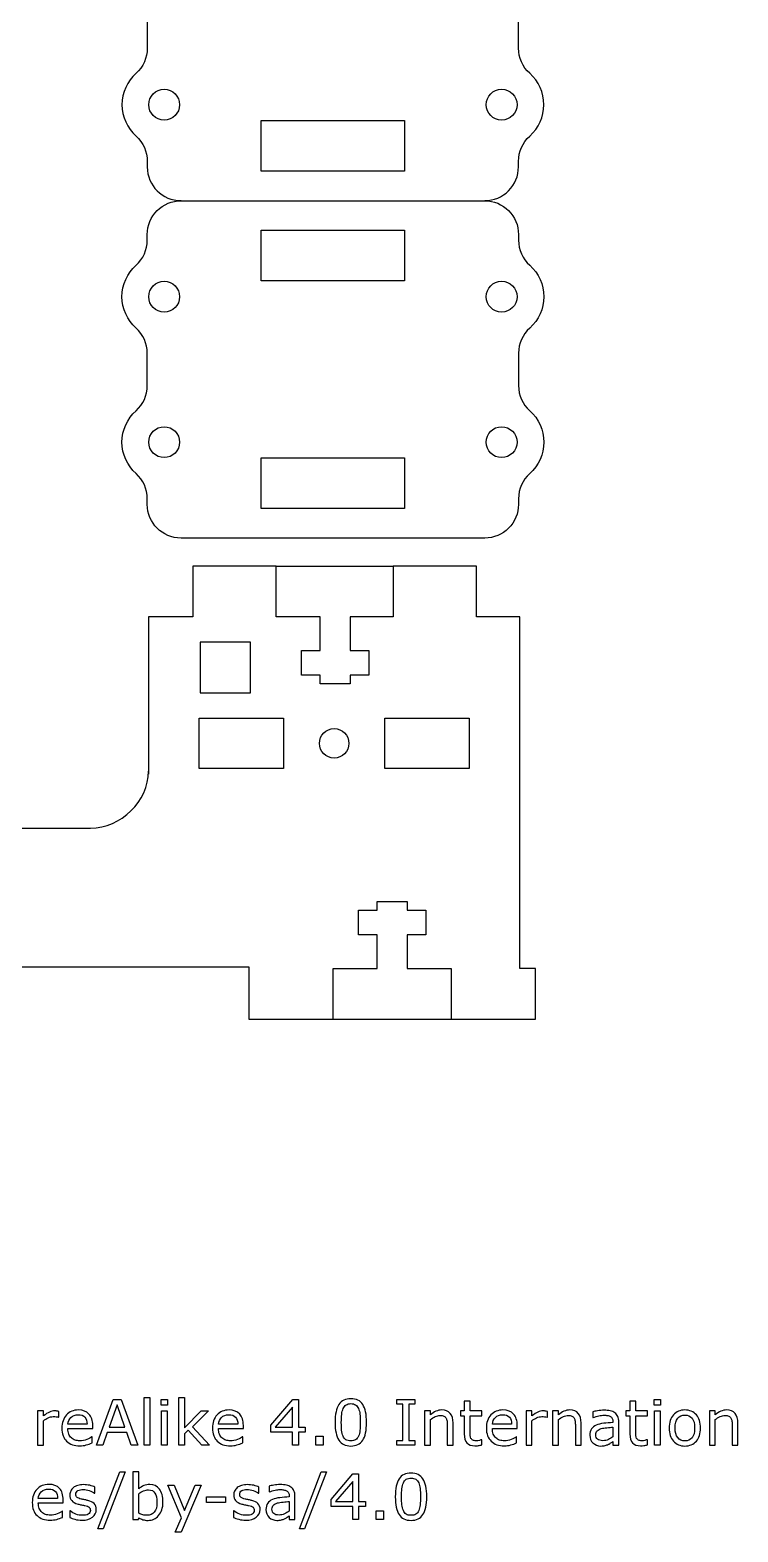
# Model space of a CAD drawing. Extents: x -208 to 424, y -67 to 313.
# Drawn here: x -74.5 to 9.4, y -66.9 to 111.2 of the extents above; entities that cross this region are included whole.
import ezdxf

# ---------------------------------------------------------------- set-up
doc = ezdxf.new("R2010")
doc.units = 0
doc.header["$MEASUREMENT"] = 0

# ---------------------------------------------------------------- blocks, each defined once
blk = doc.blocks.new('AI9-BLK1')
at = {"color": 7}
for points in [[(4.05, -10.87), (3.37, -10.87), (3.37, -5.24), (4.05, -5.24), (4.05, -10.87)], [(11.11, -10.87), (10.21, -10.87), (8.58, -9.1), (8.14, -9.52), (8.14, -10.87), (7.46, -10.87), (7.46, -5.24), (8.14, -5.24), (8.14, -8.83), (10.1, -6.82), (10.97, -6.82), (9.09, -8.69), (11.11, -10.87)], [(2.59, -10.87), (1.83, -10.87), (1.31, -9.37), (-1.02, -9.37), (-1.54, -10.87), (-2.27, -10.87), (-0.31, -5.48), (0.64, -5.48), (2.59, -10.87)], [(1.08, -8.75), (0.15, -6.11), (-0.8, -8.75), (1.08, -8.75)], [(6.13, -6.15), (5.36, -6.15), (5.36, -5.45), (6.13, -5.45), (6.13, -6.15)], [(6.09, -10.87), (5.4, -10.87), (5.4, -6.82), (6.09, -6.82), (6.09, -10.87)], [(22.45, -9.35), (21.64, -9.35), (21.64, -10.87), (20.95, -10.87), (20.95, -9.35), (18.37, -9.35), (18.37, -8.52), (20.98, -5.48), (21.64, -5.48), (21.64, -8.76), (22.45, -8.76), (22.45, -9.35)], [(20.95, -8.76), (20.95, -6.36), (18.88, -8.76), (20.95, -8.76)], [(35.44, -10.87), (33.31, -10.87), (33.31, -10.32), (34.01, -10.32), (34.01, -6.03), (33.31, -6.03), (33.31, -5.48), (35.44, -5.48), (35.44, -6.03), (34.73, -6.03), (34.73, -10.32), (35.44, -10.32), (35.44, -10.87)], [(64.57, -6.15), (63.8, -6.15), (63.8, -5.45), (64.57, -5.45), (64.57, -6.15)], [(64.53, -10.87), (63.84, -10.87), (63.84, -6.82), (64.53, -6.82), (64.53, -10.87)], [(24.58, -10.87), (23.72, -10.87), (23.72, -9.83), (24.58, -9.83), (24.58, -10.87)], [(1.1, -14.06), (-1.49, -20.79), (-2.12, -20.79), (0.46, -14.06), (1.1, -14.06)], [(24.97, -14.06), (22.38, -20.79), (21.76, -20.79), (24.34, -14.06), (24.97, -14.06)], [(10.12, -15.64), (7.76, -21.18), (7.04, -21.18), (7.79, -19.49), (6.17, -15.64), (6.92, -15.64), (8.15, -18.64), (9.41, -15.64), (10.12, -15.64)], [(29.59, -18.17), (28.78, -18.17), (28.78, -19.69), (28.09, -19.69), (28.09, -18.17), (25.51, -18.17), (25.51, -17.34), (28.11, -14.3), (28.78, -14.3), (28.78, -17.58), (29.59, -17.58), (29.59, -18.17)], [(28.09, -17.58), (28.09, -15.18), (26.02, -17.58), (28.09, -17.58)], [(13, -17.66), (10.74, -17.66), (10.74, -17.01), (13, -17.01), (13, -17.66)], [(31.71, -19.69), (30.86, -19.69), (30.86, -18.65), (31.71, -18.65), (31.71, -19.69)]]:
    blk.add_lwpolyline(points, dxfattribs=at)
for points, knots in [([(-6.74, -7.56), (-6.74, -7.56), (-6.78, -7.56), (-6.78, -7.56), (-6.88, -7.54), (-6.98, -7.52), (-7.08, -7.51), (-7.17, -7.5), (-7.28, -7.5), (-7.41, -7.5), (-7.62, -7.5), (-7.83, -7.54), (-8.02, -7.64), (-8.22, -7.73), (-8.4, -7.85), (-8.59, -8), (-8.59, -8), (-8.59, -10.87), (-8.59, -10.87), (-8.59, -10.87), (-9.27, -10.87), (-9.27, -10.87), (-9.27, -10.87), (-9.27, -6.82), (-9.27, -6.82), (-9.27, -6.82), (-8.59, -6.82), (-8.59, -6.82), (-8.59, -6.82), (-8.59, -7.42), (-8.59, -7.42), (-8.31, -7.2), (-8.08, -7.05), (-7.87, -6.96), (-7.66, -6.87), (-7.45, -6.82), (-7.24, -6.82), (-7.12, -6.82), (-7.04, -6.83), (-6.98, -6.83), (-6.93, -6.84), (-6.85, -6.85), (-6.74, -6.87), (-6.74, -6.87), (-6.74, -7.56), (-6.74, -7.56)], [0, 0, 0, 0, 1, 1, 1, 2, 2, 2, 3, 3, 3, 4, 4, 4, 5, 5, 5, 6, 6, 6, 7, 7, 7, 8, 8, 8, 9, 9, 9, 10, 10, 10, 11, 11, 11, 12, 12, 12, 13, 13, 13, 14, 14, 14, 15, 15, 15, 15]), ([(-2.73, -8.91), (-2.73, -8.91), (-5.69, -8.91), (-5.69, -8.91), (-5.69, -9.16), (-5.65, -9.37), (-5.58, -9.56), (-5.5, -9.74), (-5.4, -9.9), (-5.27, -10.01), (-5.15, -10.13), (-5, -10.22), (-4.83, -10.28), (-4.66, -10.33), (-4.47, -10.36), (-4.26, -10.36), (-3.99, -10.36), (-3.71, -10.31), (-3.44, -10.2), (-3.16, -10.09), (-2.96, -9.98), (-2.85, -9.88), (-2.85, -9.88), (-2.81, -9.88), (-2.81, -9.88), (-2.81, -9.88), (-2.81, -10.62), (-2.81, -10.62), (-3.04, -10.71), (-3.27, -10.8), (-3.51, -10.86), (-3.75, -10.93), (-4, -10.96), (-4.26, -10.96), (-4.93, -10.96), (-5.45, -10.78), (-5.83, -10.41), (-6.21, -10.05), (-6.39, -9.54), (-6.39, -8.87), (-6.39, -8.21), (-6.21, -7.68), (-5.85, -7.3), (-5.49, -6.91), (-5.02, -6.71), (-4.43, -6.71), (-3.89, -6.71), (-3.47, -6.87), (-3.18, -7.19), (-2.88, -7.51), (-2.73, -7.96), (-2.73, -8.54), (-2.73, -8.54), (-2.73, -8.91), (-2.73, -8.91)], [0, 0, 0, 0, 1, 1, 1, 2, 2, 2, 3, 3, 3, 4, 4, 4, 5, 5, 5, 6, 6, 6, 7, 7, 7, 8, 8, 8, 9, 9, 9, 10, 10, 10, 11, 11, 11, 12, 12, 12, 13, 13, 13, 14, 14, 14, 15, 15, 15, 16, 16, 16, 17, 17, 17, 18, 18, 18, 18]), ([(15.12, -8.91), (15.12, -8.91), (12.17, -8.91), (12.17, -8.91), (12.17, -9.16), (12.2, -9.37), (12.28, -9.56), (12.35, -9.74), (12.45, -9.9), (12.58, -10.01), (12.71, -10.13), (12.86, -10.22), (13.03, -10.28), (13.2, -10.33), (13.39, -10.36), (13.59, -10.36), (13.87, -10.36), (14.14, -10.31), (14.42, -10.2), (14.69, -10.09), (14.89, -9.98), (15.01, -9.88), (15.01, -9.88), (15.04, -9.88), (15.04, -9.88), (15.04, -9.88), (15.04, -10.62), (15.04, -10.62), (14.82, -10.71), (14.58, -10.8), (14.34, -10.86), (14.1, -10.93), (13.85, -10.96), (13.59, -10.96), (12.92, -10.96), (12.4, -10.78), (12.02, -10.41), (11.65, -10.05), (11.46, -9.54), (11.46, -8.87), (11.46, -8.21), (11.64, -7.68), (12, -7.3), (12.36, -6.91), (12.83, -6.71), (13.42, -6.71), (13.97, -6.71), (14.38, -6.87), (14.68, -7.19), (14.97, -7.51), (15.12, -7.96), (15.12, -8.54), (15.12, -8.54), (15.12, -8.91), (15.12, -8.91)], [0, 0, 0, 0, 1, 1, 1, 2, 2, 2, 3, 3, 3, 4, 4, 4, 5, 5, 5, 6, 6, 6, 7, 7, 7, 8, 8, 8, 9, 9, 9, 10, 10, 10, 11, 11, 11, 12, 12, 12, 13, 13, 13, 14, 14, 14, 15, 15, 15, 16, 16, 16, 17, 17, 17, 18, 18, 18, 18]), ([(29.72, -8.17), (29.72, -9.14), (29.57, -9.85), (29.27, -10.3), (28.96, -10.75), (28.49, -10.98), (27.86, -10.98), (27.21, -10.98), (26.74, -10.75), (26.44, -10.29), (26.14, -9.83), (25.99, -9.13), (25.99, -8.18), (25.99, -7.22), (26.14, -6.51), (26.45, -6.05), (26.75, -5.6), (27.22, -5.37), (27.86, -5.37), (28.5, -5.37), (28.98, -5.6), (29.27, -6.07), (29.57, -6.53), (29.72, -7.23), (29.72, -8.17)], [0, 0, 0, 0, 1, 1, 1, 2, 2, 2, 3, 3, 3, 4, 4, 4, 5, 5, 5, 6, 6, 6, 7, 7, 7, 8, 8, 8, 8]), ([(28.77, -9.82), (28.85, -9.62), (28.91, -9.39), (28.94, -9.13), (28.97, -8.86), (28.98, -8.54), (28.98, -8.17), (28.98, -7.8), (28.97, -7.48), (28.94, -7.21), (28.91, -6.94), (28.85, -6.71), (28.76, -6.53), (28.68, -6.34), (28.56, -6.2), (28.42, -6.11), (28.27, -6.01), (28.09, -5.96), (27.86, -5.96), (27.63, -5.96), (27.44, -6.01), (27.3, -6.11), (27.15, -6.2), (27.03, -6.34), (26.95, -6.53), (26.86, -6.71), (26.81, -6.94), (26.78, -7.23), (26.75, -7.52), (26.73, -7.84), (26.73, -8.18), (26.73, -8.56), (26.75, -8.87), (26.77, -9.12), (26.8, -9.38), (26.86, -9.6), (26.94, -9.81), (27.02, -9.99), (27.13, -10.14), (27.28, -10.24), (27.42, -10.34), (27.62, -10.38), (27.86, -10.38), (28.08, -10.38), (28.27, -10.34), (28.42, -10.24), (28.57, -10.15), (28.68, -10.01), (28.77, -9.82)], [0, 0, 0, 0, 1, 1, 1, 2, 2, 2, 3, 3, 3, 4, 4, 4, 5, 5, 5, 6, 6, 6, 7, 7, 7, 8, 8, 8, 9, 9, 9, 10, 10, 10, 11, 11, 11, 12, 12, 12, 13, 13, 13, 14, 14, 14, 15, 15, 15, 16, 16, 16, 16]), ([(39.98, -10.87), (39.98, -10.87), (39.29, -10.87), (39.29, -10.87), (39.29, -10.87), (39.29, -8.57), (39.29, -8.57), (39.29, -8.38), (39.28, -8.21), (39.26, -8.05), (39.24, -7.88), (39.2, -7.76), (39.14, -7.66), (39.08, -7.56), (39, -7.49), (38.88, -7.44), (38.77, -7.39), (38.62, -7.36), (38.44, -7.36), (38.26, -7.36), (38.07, -7.41), (37.87, -7.5), (37.66, -7.59), (37.47, -7.71), (37.29, -7.85), (37.29, -7.85), (37.29, -10.87), (37.29, -10.87), (37.29, -10.87), (36.6, -10.87), (36.6, -10.87), (36.6, -10.87), (36.6, -6.82), (36.6, -6.82), (36.6, -6.82), (37.29, -6.82), (37.29, -6.82), (37.29, -6.82), (37.29, -7.28), (37.29, -7.28), (37.5, -7.1), (37.72, -6.96), (37.94, -6.86), (38.17, -6.76), (38.4, -6.71), (38.64, -6.71), (39.07, -6.71), (39.41, -6.85), (39.63, -7.11), (39.86, -7.37), (39.98, -7.75), (39.98, -8.25), (39.98, -8.25), (39.98, -10.87), (39.98, -10.87)], [0, 0, 0, 0, 1, 1, 1, 2, 2, 2, 3, 3, 3, 4, 4, 4, 5, 5, 5, 6, 6, 6, 7, 7, 7, 8, 8, 8, 9, 9, 9, 10, 10, 10, 11, 11, 11, 12, 12, 12, 13, 13, 13, 14, 14, 14, 15, 15, 15, 16, 16, 16, 17, 17, 17, 18, 18, 18, 18]), ([(43.39, -10.84), (43.26, -10.88), (43.12, -10.9), (42.97, -10.93), (42.82, -10.95), (42.68, -10.96), (42.56, -10.96), (42.15, -10.96), (41.84, -10.85), (41.62, -10.62), (41.41, -10.4), (41.3, -10.04), (41.3, -9.55), (41.3, -9.55), (41.3, -7.4), (41.3, -7.4), (41.3, -7.4), (40.84, -7.4), (40.84, -7.4), (40.84, -7.4), (40.84, -6.82), (40.84, -6.82), (40.84, -6.82), (41.3, -6.82), (41.3, -6.82), (41.3, -6.82), (41.3, -5.67), (41.3, -5.67), (41.3, -5.67), (41.99, -5.67), (41.99, -5.67), (41.99, -5.67), (41.99, -6.82), (41.99, -6.82), (41.99, -6.82), (43.39, -6.82), (43.39, -6.82), (43.39, -6.82), (43.39, -7.4), (43.39, -7.4), (43.39, -7.4), (41.99, -7.4), (41.99, -7.4), (41.99, -7.4), (41.99, -9.25), (41.99, -9.25), (41.99, -9.46), (41.99, -9.63), (42, -9.75), (42.01, -9.87), (42.04, -9.98), (42.1, -10.08), (42.15, -10.18), (42.23, -10.25), (42.32, -10.3), (42.41, -10.34), (42.55, -10.36), (42.74, -10.36), (42.85, -10.36), (42.97, -10.35), (43.09, -10.31), (43.21, -10.28), (43.3, -10.25), (43.35, -10.23), (43.35, -10.23), (43.39, -10.23), (43.39, -10.23), (43.39, -10.23), (43.39, -10.84), (43.39, -10.84)], [0, 0, 0, 0, 1, 1, 1, 2, 2, 2, 3, 3, 3, 4, 4, 4, 5, 5, 5, 6, 6, 6, 7, 7, 7, 8, 8, 8, 9, 9, 9, 10, 10, 10, 11, 11, 11, 12, 12, 12, 13, 13, 13, 14, 14, 14, 15, 15, 15, 16, 16, 16, 17, 17, 17, 18, 18, 18, 19, 19, 19, 20, 20, 20, 21, 21, 21, 22, 22, 22, 23, 23, 23, 23]), ([(47.58, -8.91), (47.58, -8.91), (44.63, -8.91), (44.63, -8.91), (44.63, -9.16), (44.67, -9.37), (44.74, -9.56), (44.81, -9.74), (44.92, -9.9), (45.05, -10.01), (45.17, -10.13), (45.32, -10.22), (45.49, -10.28), (45.66, -10.33), (45.85, -10.36), (46.06, -10.36), (46.33, -10.36), (46.6, -10.31), (46.88, -10.2), (47.16, -10.09), (47.35, -9.98), (47.47, -9.88), (47.47, -9.88), (47.51, -9.88), (47.51, -9.88), (47.51, -9.88), (47.51, -10.62), (47.51, -10.62), (47.28, -10.71), (47.04, -10.8), (46.81, -10.86), (46.57, -10.93), (46.32, -10.96), (46.05, -10.96), (45.39, -10.96), (44.86, -10.78), (44.49, -10.41), (44.11, -10.05), (43.92, -9.54), (43.92, -8.87), (43.92, -8.21), (44.1, -7.68), (44.46, -7.3), (44.82, -6.91), (45.3, -6.71), (45.88, -6.71), (46.43, -6.71), (46.85, -6.87), (47.14, -7.19), (47.44, -7.51), (47.58, -7.96), (47.58, -8.54), (47.58, -8.54), (47.58, -8.91), (47.58, -8.91)], [0, 0, 0, 0, 1, 1, 1, 2, 2, 2, 3, 3, 3, 4, 4, 4, 5, 5, 5, 6, 6, 6, 7, 7, 7, 8, 8, 8, 9, 9, 9, 10, 10, 10, 11, 11, 11, 12, 12, 12, 13, 13, 13, 14, 14, 14, 15, 15, 15, 16, 16, 16, 17, 17, 17, 18, 18, 18, 18]), ([(51.15, -7.56), (51.15, -7.56), (51.11, -7.56), (51.11, -7.56), (51.01, -7.54), (50.91, -7.52), (50.82, -7.51), (50.72, -7.5), (50.61, -7.5), (50.48, -7.5), (50.27, -7.5), (50.07, -7.54), (49.87, -7.64), (49.68, -7.73), (49.49, -7.85), (49.31, -8), (49.31, -8), (49.31, -10.87), (49.31, -10.87), (49.31, -10.87), (48.62, -10.87), (48.62, -10.87), (48.62, -10.87), (48.62, -6.82), (48.62, -6.82), (48.62, -6.82), (49.31, -6.82), (49.31, -6.82), (49.31, -6.82), (49.31, -7.42), (49.31, -7.42), (49.58, -7.2), (49.81, -7.05), (50.02, -6.96), (50.23, -6.87), (50.44, -6.82), (50.65, -6.82), (50.77, -6.82), (50.86, -6.83), (50.91, -6.83), (50.96, -6.84), (51.04, -6.85), (51.15, -6.87), (51.15, -6.87), (51.15, -7.56), (51.15, -7.56)], [0, 0, 0, 0, 1, 1, 1, 2, 2, 2, 3, 3, 3, 4, 4, 4, 5, 5, 5, 6, 6, 6, 7, 7, 7, 8, 8, 8, 9, 9, 9, 10, 10, 10, 11, 11, 11, 12, 12, 12, 13, 13, 13, 14, 14, 14, 15, 15, 15, 15]), ([(55.16, -10.87), (55.16, -10.87), (54.47, -10.87), (54.47, -10.87), (54.47, -10.87), (54.47, -8.57), (54.47, -8.57), (54.47, -8.38), (54.46, -8.21), (54.44, -8.05), (54.42, -7.88), (54.38, -7.76), (54.32, -7.66), (54.26, -7.56), (54.18, -7.49), (54.06, -7.44), (53.95, -7.39), (53.81, -7.36), (53.63, -7.36), (53.44, -7.36), (53.25, -7.41), (53.05, -7.5), (52.85, -7.59), (52.65, -7.71), (52.47, -7.85), (52.47, -7.85), (52.47, -10.87), (52.47, -10.87), (52.47, -10.87), (51.78, -10.87), (51.78, -10.87), (51.78, -10.87), (51.78, -6.82), (51.78, -6.82), (51.78, -6.82), (52.47, -6.82), (52.47, -6.82), (52.47, -6.82), (52.47, -7.28), (52.47, -7.28), (52.68, -7.1), (52.9, -6.96), (53.12, -6.86), (53.35, -6.76), (53.58, -6.71), (53.82, -6.71), (54.26, -6.71), (54.59, -6.85), (54.82, -7.11), (55.04, -7.37), (55.16, -7.75), (55.16, -8.25), (55.16, -8.25), (55.16, -10.87), (55.16, -10.87)], [0, 0, 0, 0, 1, 1, 1, 2, 2, 2, 3, 3, 3, 4, 4, 4, 5, 5, 5, 6, 6, 6, 7, 7, 7, 8, 8, 8, 9, 9, 9, 10, 10, 10, 11, 11, 11, 12, 12, 12, 13, 13, 13, 14, 14, 14, 15, 15, 15, 16, 16, 16, 17, 17, 17, 18, 18, 18, 18]), ([(59.61, -10.87), (59.61, -10.87), (58.93, -10.87), (58.93, -10.87), (58.93, -10.87), (58.93, -10.44), (58.93, -10.44), (58.87, -10.48), (58.79, -10.54), (58.69, -10.61), (58.59, -10.68), (58.49, -10.74), (58.39, -10.78), (58.28, -10.84), (58.15, -10.89), (58, -10.92), (57.86, -10.96), (57.68, -10.98), (57.49, -10.98), (57.12, -10.98), (56.82, -10.86), (56.56, -10.62), (56.31, -10.38), (56.19, -10.07), (56.19, -9.7), (56.19, -9.39), (56.25, -9.14), (56.38, -8.96), (56.51, -8.77), (56.7, -8.62), (56.94, -8.51), (57.19, -8.4), (57.48, -8.33), (57.83, -8.29), (58.17, -8.25), (58.54, -8.22), (58.93, -8.2), (58.93, -8.2), (58.93, -8.1), (58.93, -8.1), (58.93, -7.94), (58.9, -7.81), (58.85, -7.71), (58.8, -7.61), (58.72, -7.53), (58.62, -7.47), (58.52, -7.42), (58.41, -7.38), (58.27, -7.36), (58.14, -7.34), (58, -7.33), (57.85, -7.33), (57.67, -7.33), (57.47, -7.35), (57.25, -7.4), (57.03, -7.45), (56.81, -7.52), (56.58, -7.61), (56.58, -7.61), (56.54, -7.61), (56.54, -7.61), (56.54, -7.61), (56.54, -6.92), (56.54, -6.92), (56.67, -6.88), (56.86, -6.84), (57.11, -6.8), (57.37, -6.76), (57.61, -6.74), (57.86, -6.74), (58.14, -6.74), (58.39, -6.76), (58.6, -6.81), (58.81, -6.85), (58.99, -6.93), (59.15, -7.05), (59.3, -7.16), (59.42, -7.3), (59.5, -7.48), (59.58, -7.65), (59.61, -7.87), (59.61, -8.13), (59.61, -8.13), (59.61, -10.87), (59.61, -10.87)], [0, 0, 0, 0, 1, 1, 1, 2, 2, 2, 3, 3, 3, 4, 4, 4, 5, 5, 5, 6, 6, 6, 7, 7, 7, 8, 8, 8, 9, 9, 9, 10, 10, 10, 11, 11, 11, 12, 12, 12, 13, 13, 13, 14, 14, 14, 15, 15, 15, 16, 16, 16, 17, 17, 17, 18, 18, 18, 19, 19, 19, 20, 20, 20, 21, 21, 21, 22, 22, 22, 23, 23, 23, 24, 24, 24, 25, 25, 25, 26, 26, 26, 27, 27, 27, 28, 28, 28, 28]), ([(63.02, -10.84), (62.89, -10.88), (62.75, -10.9), (62.6, -10.93), (62.45, -10.95), (62.31, -10.96), (62.2, -10.96), (61.78, -10.96), (61.47, -10.85), (61.26, -10.62), (61.04, -10.4), (60.93, -10.04), (60.93, -9.55), (60.93, -9.55), (60.93, -7.4), (60.93, -7.4), (60.93, -7.4), (60.47, -7.4), (60.47, -7.4), (60.47, -7.4), (60.47, -6.82), (60.47, -6.82), (60.47, -6.82), (60.93, -6.82), (60.93, -6.82), (60.93, -6.82), (60.93, -5.67), (60.93, -5.67), (60.93, -5.67), (61.62, -5.67), (61.62, -5.67), (61.62, -5.67), (61.62, -6.82), (61.62, -6.82), (61.62, -6.82), (63.02, -6.82), (63.02, -6.82), (63.02, -6.82), (63.02, -7.4), (63.02, -7.4), (63.02, -7.4), (61.62, -7.4), (61.62, -7.4), (61.62, -7.4), (61.62, -9.25), (61.62, -9.25), (61.62, -9.46), (61.62, -9.63), (61.63, -9.75), (61.64, -9.87), (61.67, -9.98), (61.73, -10.08), (61.79, -10.18), (61.86, -10.25), (61.95, -10.3), (62.04, -10.34), (62.18, -10.36), (62.37, -10.36), (62.49, -10.36), (62.6, -10.35), (62.72, -10.31), (62.84, -10.28), (62.93, -10.25), (62.98, -10.23), (62.98, -10.23), (63.02, -10.23), (63.02, -10.23), (63.02, -10.23), (63.02, -10.84), (63.02, -10.84)], [0, 0, 0, 0, 1, 1, 1, 2, 2, 2, 3, 3, 3, 4, 4, 4, 5, 5, 5, 6, 6, 6, 7, 7, 7, 8, 8, 8, 9, 9, 9, 10, 10, 10, 11, 11, 11, 12, 12, 12, 13, 13, 13, 14, 14, 14, 15, 15, 15, 16, 16, 16, 17, 17, 17, 18, 18, 18, 19, 19, 19, 20, 20, 20, 21, 21, 21, 22, 22, 22, 23, 23, 23, 23]), ([(69.31, -8.85), (69.31, -9.51), (69.15, -10.03), (68.81, -10.41), (68.47, -10.79), (68.02, -10.98), (67.45, -10.98), (66.88, -10.98), (66.43, -10.79), (66.09, -10.41), (65.76, -10.03), (65.59, -9.51), (65.59, -8.85), (65.59, -8.19), (65.76, -7.67), (66.09, -7.29), (66.43, -6.91), (66.88, -6.71), (67.45, -6.71), (68.02, -6.71), (68.47, -6.91), (68.81, -7.29), (69.15, -7.67), (69.31, -8.19), (69.31, -8.85)], [0, 0, 0, 0, 1, 1, 1, 2, 2, 2, 3, 3, 3, 4, 4, 4, 5, 5, 5, 6, 6, 6, 7, 7, 7, 8, 8, 8, 8]), ([(73.74, -10.87), (73.74, -10.87), (73.06, -10.87), (73.06, -10.87), (73.06, -10.87), (73.06, -8.57), (73.06, -8.57), (73.06, -8.38), (73.05, -8.21), (73.03, -8.05), (73.01, -7.88), (72.97, -7.76), (72.91, -7.66), (72.85, -7.56), (72.76, -7.49), (72.65, -7.44), (72.54, -7.39), (72.39, -7.36), (72.21, -7.36), (72.03, -7.36), (71.83, -7.41), (71.63, -7.5), (71.43, -7.59), (71.24, -7.71), (71.05, -7.85), (71.05, -7.85), (71.05, -10.87), (71.05, -10.87), (71.05, -10.87), (70.37, -10.87), (70.37, -10.87), (70.37, -10.87), (70.37, -6.82), (70.37, -6.82), (70.37, -6.82), (71.05, -6.82), (71.05, -6.82), (71.05, -6.82), (71.05, -7.28), (71.05, -7.28), (71.27, -7.1), (71.48, -6.96), (71.71, -6.86), (71.94, -6.76), (72.17, -6.71), (72.41, -6.71), (72.84, -6.71), (73.17, -6.85), (73.4, -7.11), (73.63, -7.37), (73.74, -7.75), (73.74, -8.25), (73.74, -8.25), (73.74, -10.87), (73.74, -10.87)], [0, 0, 0, 0, 1, 1, 1, 2, 2, 2, 3, 3, 3, 4, 4, 4, 5, 5, 5, 6, 6, 6, 7, 7, 7, 8, 8, 8, 9, 9, 9, 10, 10, 10, 11, 11, 11, 12, 12, 12, 13, 13, 13, 14, 14, 14, 15, 15, 15, 16, 16, 16, 17, 17, 17, 18, 18, 18, 18]), ([(-3.4, -8.39), (-3.4, -8.03), (-3.49, -7.75), (-3.66, -7.56), (-3.84, -7.36), (-4.1, -7.27), (-4.46, -7.27), (-4.82, -7.27), (-5.11, -7.37), (-5.32, -7.59), (-5.54, -7.8), (-5.66, -8.07), (-5.69, -8.39), (-5.69, -8.39), (-3.4, -8.39), (-3.4, -8.39)], [0, 0, 0, 0, 1, 1, 1, 2, 2, 2, 3, 3, 3, 4, 4, 4, 5, 5, 5, 5]), ([(14.46, -8.39), (14.46, -8.03), (14.37, -7.75), (14.19, -7.56), (14.02, -7.36), (13.75, -7.27), (13.39, -7.27), (13.03, -7.27), (12.74, -7.37), (12.53, -7.59), (12.32, -7.8), (12.2, -8.07), (12.17, -8.39), (12.17, -8.39), (14.46, -8.39), (14.46, -8.39)], [0, 0, 0, 0, 1, 1, 1, 2, 2, 2, 3, 3, 3, 4, 4, 4, 5, 5, 5, 5]), ([(46.92, -8.39), (46.92, -8.03), (46.83, -7.75), (46.65, -7.56), (46.48, -7.36), (46.21, -7.27), (45.85, -7.27), (45.49, -7.27), (45.21, -7.37), (44.99, -7.59), (44.78, -7.8), (44.66, -8.07), (44.63, -8.39), (44.63, -8.39), (46.92, -8.39), (46.92, -8.39)], [0, 0, 0, 0, 1, 1, 1, 2, 2, 2, 3, 3, 3, 4, 4, 4, 5, 5, 5, 5]), ([(58.93, -9.88), (58.93, -9.88), (58.93, -8.75), (58.93, -8.75), (58.73, -8.77), (58.48, -8.78), (58.2, -8.81), (57.93, -8.83), (57.7, -8.87), (57.54, -8.91), (57.35, -8.97), (57.19, -9.05), (57.07, -9.17), (56.95, -9.29), (56.89, -9.45), (56.89, -9.65), (56.89, -9.89), (56.96, -10.06), (57.1, -10.18), (57.24, -10.29), (57.45, -10.35), (57.74, -10.35), (57.97, -10.35), (58.19, -10.31), (58.39, -10.21), (58.58, -10.12), (58.76, -10.01), (58.93, -9.88)], [0, 0, 0, 0, 1, 1, 1, 2, 2, 2, 3, 3, 3, 4, 4, 4, 5, 5, 5, 6, 6, 6, 7, 7, 7, 8, 8, 8, 9, 9, 9, 9]), ([(68.61, -8.85), (68.61, -8.33), (68.51, -7.94), (68.3, -7.69), (68.1, -7.44), (67.82, -7.31), (67.45, -7.31), (67.09, -7.31), (66.8, -7.44), (66.6, -7.69), (66.39, -7.94), (66.29, -8.33), (66.29, -8.85), (66.29, -9.35), (66.4, -9.73), (66.6, -9.99), (66.8, -10.26), (67.09, -10.38), (67.45, -10.38), (67.81, -10.38), (68.1, -10.26), (68.3, -10), (68.51, -9.74), (68.61, -9.36), (68.61, -8.85)], [0, 0, 0, 0, 1, 1, 1, 2, 2, 2, 3, 3, 3, 4, 4, 4, 5, 5, 5, 6, 6, 6, 7, 7, 7, 8, 8, 8, 8]), ([(5.59, -17.64), (5.59, -17.97), (5.54, -18.28), (5.45, -18.55), (5.35, -18.82), (5.22, -19.04), (5.06, -19.23), (4.89, -19.42), (4.7, -19.56), (4.5, -19.66), (4.29, -19.75), (4.07, -19.8), (3.82, -19.8), (3.59, -19.8), (3.39, -19.77), (3.22, -19.72), (3.05, -19.66), (2.88, -19.59), (2.71, -19.5), (2.71, -19.5), (2.67, -19.69), (2.67, -19.69), (2.67, -19.69), (2.03, -19.69), (2.03, -19.69), (2.03, -19.69), (2.03, -14.06), (2.03, -14.06), (2.03, -14.06), (2.71, -14.06), (2.71, -14.06), (2.71, -14.06), (2.71, -16.07), (2.71, -16.07), (2.9, -15.91), (3.1, -15.78), (3.32, -15.68), (3.53, -15.58), (3.78, -15.53), (4.04, -15.53), (4.52, -15.53), (4.9, -15.72), (5.17, -16.08), (5.45, -16.45), (5.59, -16.97), (5.59, -17.64)], [0, 0, 0, 0, 1, 1, 1, 2, 2, 2, 3, 3, 3, 4, 4, 4, 5, 5, 5, 6, 6, 6, 7, 7, 7, 8, 8, 8, 9, 9, 9, 10, 10, 10, 11, 11, 11, 12, 12, 12, 13, 13, 13, 14, 14, 14, 15, 15, 15, 15]), ([(36.86, -16.99), (36.86, -17.96), (36.71, -18.67), (36.4, -19.12), (36.1, -19.57), (35.63, -19.8), (34.99, -19.8), (34.35, -19.8), (33.88, -19.57), (33.58, -19.11), (33.28, -18.65), (33.13, -17.95), (33.13, -17), (33.13, -16.04), (33.28, -15.33), (33.58, -14.87), (33.88, -14.42), (34.36, -14.19), (34.99, -14.19), (35.64, -14.19), (36.11, -14.42), (36.41, -14.89), (36.71, -15.35), (36.86, -16.05), (36.86, -16.99)], [0, 0, 0, 0, 1, 1, 1, 2, 2, 2, 3, 3, 3, 4, 4, 4, 5, 5, 5, 6, 6, 6, 7, 7, 7, 8, 8, 8, 8]), ([(-6.24, -17.73), (-6.24, -17.73), (-9.19, -17.73), (-9.19, -17.73), (-9.19, -17.98), (-9.15, -18.19), (-9.08, -18.38), (-9, -18.56), (-8.9, -18.72), (-8.77, -18.83), (-8.65, -18.95), (-8.5, -19.04), (-8.33, -19.1), (-8.16, -19.15), (-7.97, -19.18), (-7.76, -19.18), (-7.49, -19.18), (-7.22, -19.13), (-6.94, -19.02), (-6.66, -18.91), (-6.47, -18.8), (-6.35, -18.7), (-6.35, -18.7), (-6.31, -18.7), (-6.31, -18.7), (-6.31, -18.7), (-6.31, -19.44), (-6.31, -19.44), (-6.54, -19.53), (-6.78, -19.61), (-7.01, -19.68), (-7.25, -19.74), (-7.5, -19.78), (-7.76, -19.78), (-8.43, -19.78), (-8.96, -19.6), (-9.33, -19.23), (-9.71, -18.87), (-9.9, -18.36), (-9.9, -17.69), (-9.9, -17.03), (-9.72, -16.5), (-9.36, -16.12), (-9, -15.73), (-8.52, -15.53), (-7.94, -15.53), (-7.39, -15.53), (-6.97, -15.69), (-6.68, -16.01), (-6.38, -16.33), (-6.24, -16.78), (-6.24, -17.36), (-6.24, -17.36), (-6.24, -17.73), (-6.24, -17.73)], [0, 0, 0, 0, 1, 1, 1, 2, 2, 2, 3, 3, 3, 4, 4, 4, 5, 5, 5, 6, 6, 6, 7, 7, 7, 8, 8, 8, 9, 9, 9, 10, 10, 10, 11, 11, 11, 12, 12, 12, 13, 13, 13, 14, 14, 14, 15, 15, 15, 16, 16, 16, 17, 17, 17, 18, 18, 18, 18]), ([(-2.32, -18.52), (-2.32, -18.89), (-2.47, -19.19), (-2.78, -19.42), (-3.08, -19.66), (-3.5, -19.78), (-4.02, -19.78), (-4.32, -19.78), (-4.6, -19.74), (-4.84, -19.67), (-5.09, -19.6), (-5.3, -19.52), (-5.47, -19.44), (-5.47, -19.44), (-5.47, -18.68), (-5.47, -18.68), (-5.47, -18.68), (-5.43, -18.68), (-5.43, -18.68), (-5.22, -18.84), (-4.98, -18.97), (-4.72, -19.06), (-4.46, -19.16), (-4.21, -19.2), (-3.97, -19.2), (-3.68, -19.2), (-3.44, -19.16), (-3.28, -19.06), (-3.11, -18.96), (-3.02, -18.81), (-3.02, -18.61), (-3.02, -18.45), (-3.07, -18.33), (-3.16, -18.25), (-3.25, -18.16), (-3.43, -18.09), (-3.68, -18.04), (-3.78, -18.01), (-3.9, -17.99), (-4.06, -17.96), (-4.21, -17.93), (-4.35, -17.9), (-4.48, -17.87), (-4.83, -17.77), (-5.08, -17.64), (-5.23, -17.45), (-5.38, -17.27), (-5.45, -17.05), (-5.45, -16.78), (-5.45, -16.62), (-5.41, -16.46), (-5.35, -16.32), (-5.28, -16.17), (-5.17, -16.04), (-5.03, -15.92), (-4.9, -15.81), (-4.73, -15.72), (-4.52, -15.65), (-4.31, -15.59), (-4.08, -15.56), (-3.82, -15.56), (-3.58, -15.56), (-3.34, -15.59), (-3.09, -15.64), (-2.84, -15.7), (-2.64, -15.78), (-2.47, -15.86), (-2.47, -15.86), (-2.47, -16.59), (-2.47, -16.59), (-2.47, -16.59), (-2.51, -16.59), (-2.51, -16.59), (-2.68, -16.46), (-2.89, -16.35), (-3.14, -16.26), (-3.38, -16.17), (-3.63, -16.13), (-3.86, -16.13), (-4.11, -16.13), (-4.32, -16.18), (-4.49, -16.27), (-4.66, -16.37), (-4.74, -16.51), (-4.74, -16.69), (-4.74, -16.86), (-4.69, -16.99), (-4.59, -17.07), (-4.49, -17.15), (-4.33, -17.22), (-4.1, -17.28), (-3.98, -17.3), (-3.84, -17.33), (-3.68, -17.36), (-3.53, -17.39), (-3.4, -17.42), (-3.3, -17.44), (-2.98, -17.51), (-2.74, -17.64), (-2.57, -17.81), (-2.4, -17.99), (-2.32, -18.23), (-2.32, -18.52)], [0, 0, 0, 0, 1, 1, 1, 2, 2, 2, 3, 3, 3, 4, 4, 4, 5, 5, 5, 6, 6, 6, 7, 7, 7, 8, 8, 8, 9, 9, 9, 10, 10, 10, 11, 11, 11, 12, 12, 12, 13, 13, 13, 14, 14, 14, 15, 15, 15, 16, 16, 16, 17, 17, 17, 18, 18, 18, 19, 19, 19, 20, 20, 20, 21, 21, 21, 22, 22, 22, 23, 23, 23, 24, 24, 24, 25, 25, 25, 26, 26, 26, 27, 27, 27, 28, 28, 28, 29, 29, 29, 30, 30, 30, 31, 31, 31, 32, 32, 32, 33, 33, 33, 34, 34, 34, 34]), ([(17.11, -18.52), (17.11, -18.89), (16.95, -19.19), (16.65, -19.42), (16.35, -19.66), (15.93, -19.78), (15.4, -19.78), (15.1, -19.78), (14.83, -19.74), (14.58, -19.67), (14.33, -19.6), (14.12, -19.52), (13.95, -19.44), (13.95, -19.44), (13.95, -18.68), (13.95, -18.68), (13.95, -18.68), (13.99, -18.68), (13.99, -18.68), (14.2, -18.84), (14.44, -18.97), (14.7, -19.06), (14.96, -19.16), (15.21, -19.2), (15.45, -19.2), (15.75, -19.2), (15.98, -19.16), (16.15, -19.06), (16.32, -18.96), (16.4, -18.81), (16.4, -18.61), (16.4, -18.45), (16.36, -18.33), (16.27, -18.25), (16.17, -18.16), (16, -18.09), (15.74, -18.04), (15.65, -18.01), (15.52, -17.99), (15.37, -17.96), (15.21, -17.93), (15.07, -17.9), (14.94, -17.87), (14.59, -17.77), (14.34, -17.64), (14.2, -17.45), (14.05, -17.27), (13.98, -17.05), (13.98, -16.78), (13.98, -16.62), (14.01, -16.46), (14.08, -16.32), (14.15, -16.17), (14.25, -16.04), (14.39, -15.92), (14.53, -15.81), (14.7, -15.72), (14.91, -15.65), (15.11, -15.59), (15.35, -15.56), (15.6, -15.56), (15.85, -15.56), (16.09, -15.59), (16.34, -15.64), (16.58, -15.7), (16.79, -15.78), (16.95, -15.86), (16.95, -15.86), (16.95, -16.59), (16.95, -16.59), (16.95, -16.59), (16.92, -16.59), (16.92, -16.59), (16.74, -16.46), (16.53, -16.35), (16.29, -16.26), (16.04, -16.17), (15.8, -16.13), (15.56, -16.13), (15.31, -16.13), (15.11, -16.18), (14.94, -16.27), (14.77, -16.37), (14.68, -16.51), (14.68, -16.69), (14.68, -16.86), (14.73, -16.99), (14.84, -17.07), (14.94, -17.15), (15.1, -17.22), (15.32, -17.28), (15.45, -17.3), (15.59, -17.33), (15.74, -17.36), (15.9, -17.39), (16.02, -17.42), (16.13, -17.44), (16.44, -17.51), (16.68, -17.64), (16.85, -17.81), (17.02, -17.99), (17.11, -18.23), (17.11, -18.52)], [0, 0, 0, 0, 1, 1, 1, 2, 2, 2, 3, 3, 3, 4, 4, 4, 5, 5, 5, 6, 6, 6, 7, 7, 7, 8, 8, 8, 9, 9, 9, 10, 10, 10, 11, 11, 11, 12, 12, 12, 13, 13, 13, 14, 14, 14, 15, 15, 15, 16, 16, 16, 17, 17, 17, 18, 18, 18, 19, 19, 19, 20, 20, 20, 21, 21, 21, 22, 22, 22, 23, 23, 23, 24, 24, 24, 25, 25, 25, 26, 26, 26, 27, 27, 27, 28, 28, 28, 29, 29, 29, 30, 30, 30, 31, 31, 31, 32, 32, 32, 33, 33, 33, 34, 34, 34, 34]), ([(21.23, -19.69), (21.23, -19.69), (20.55, -19.69), (20.55, -19.69), (20.55, -19.69), (20.55, -19.26), (20.55, -19.26), (20.49, -19.3), (20.41, -19.36), (20.3, -19.43), (20.2, -19.5), (20.1, -19.56), (20.01, -19.6), (19.89, -19.66), (19.76, -19.71), (19.62, -19.74), (19.47, -19.78), (19.3, -19.8), (19.1, -19.8), (18.74, -19.8), (18.43, -19.68), (18.18, -19.44), (17.93, -19.2), (17.8, -18.89), (17.8, -18.52), (17.8, -18.21), (17.87, -17.96), (18, -17.77), (18.13, -17.59), (18.32, -17.44), (18.56, -17.33), (18.8, -17.22), (19.1, -17.15), (19.44, -17.11), (19.79, -17.07), (20.15, -17.04), (20.55, -17.02), (20.55, -17.02), (20.55, -16.92), (20.55, -16.92), (20.55, -16.76), (20.52, -16.63), (20.47, -16.53), (20.41, -16.43), (20.34, -16.35), (20.23, -16.29), (20.14, -16.24), (20.02, -16.2), (19.89, -16.18), (19.75, -16.16), (19.61, -16.15), (19.47, -16.15), (19.29, -16.15), (19.09, -16.17), (18.87, -16.22), (18.65, -16.27), (18.42, -16.34), (18.19, -16.43), (18.19, -16.43), (18.16, -16.43), (18.16, -16.43), (18.16, -16.43), (18.16, -15.74), (18.16, -15.74), (18.29, -15.7), (18.48, -15.66), (18.73, -15.62), (18.98, -15.58), (19.23, -15.56), (19.47, -15.56), (19.76, -15.56), (20.01, -15.58), (20.22, -15.63), (20.43, -15.67), (20.61, -15.75), (20.76, -15.87), (20.92, -15.98), (21.03, -16.12), (21.11, -16.3), (21.19, -16.47), (21.23, -16.69), (21.23, -16.95), (21.23, -16.95), (21.23, -19.69), (21.23, -19.69)], [0, 0, 0, 0, 1, 1, 1, 2, 2, 2, 3, 3, 3, 4, 4, 4, 5, 5, 5, 6, 6, 6, 7, 7, 7, 8, 8, 8, 9, 9, 9, 10, 10, 10, 11, 11, 11, 12, 12, 12, 13, 13, 13, 14, 14, 14, 15, 15, 15, 16, 16, 16, 17, 17, 17, 18, 18, 18, 19, 19, 19, 20, 20, 20, 21, 21, 21, 22, 22, 22, 23, 23, 23, 24, 24, 24, 25, 25, 25, 26, 26, 26, 27, 27, 27, 28, 28, 28, 28]), ([(35.9, -18.64), (35.99, -18.44), (36.04, -18.21), (36.07, -17.95), (36.1, -17.68), (36.12, -17.36), (36.12, -16.99), (36.12, -16.62), (36.1, -16.3), (36.07, -16.03), (36.04, -15.76), (35.99, -15.53), (35.9, -15.35), (35.81, -15.16), (35.7, -15.02), (35.55, -14.93), (35.41, -14.83), (35.22, -14.78), (34.99, -14.78), (34.77, -14.78), (34.58, -14.83), (34.43, -14.93), (34.29, -15.02), (34.17, -15.16), (34.08, -15.35), (34, -15.53), (33.94, -15.76), (33.91, -16.05), (33.88, -16.34), (33.87, -16.65), (33.87, -17), (33.87, -17.37), (33.88, -17.69), (33.91, -17.94), (33.94, -18.2), (33.99, -18.42), (34.08, -18.62), (34.16, -18.81), (34.27, -18.96), (34.42, -19.06), (34.56, -19.16), (34.75, -19.2), (34.99, -19.2), (35.22, -19.2), (35.41, -19.16), (35.56, -19.06), (35.71, -18.97), (35.82, -18.83), (35.9, -18.64)], [0, 0, 0, 0, 1, 1, 1, 2, 2, 2, 3, 3, 3, 4, 4, 4, 5, 5, 5, 6, 6, 6, 7, 7, 7, 8, 8, 8, 9, 9, 9, 10, 10, 10, 11, 11, 11, 12, 12, 12, 13, 13, 13, 14, 14, 14, 15, 15, 15, 16, 16, 16, 16]), ([(-6.9, -17.21), (-6.9, -16.85), (-6.99, -16.57), (-7.16, -16.38), (-7.34, -16.18), (-7.61, -16.08), (-7.96, -16.08), (-8.33, -16.08), (-8.61, -16.19), (-8.83, -16.41), (-9.04, -16.62), (-9.16, -16.89), (-9.19, -17.21), (-9.19, -17.21), (-6.9, -17.21), (-6.9, -17.21)], [0, 0, 0, 0, 1, 1, 1, 2, 2, 2, 3, 3, 3, 4, 4, 4, 5, 5, 5, 5]), ([(4.88, -17.66), (4.88, -17.17), (4.8, -16.81), (4.64, -16.56), (4.49, -16.31), (4.23, -16.18), (3.88, -16.18), (3.68, -16.18), (3.48, -16.23), (3.28, -16.31), (3.07, -16.4), (2.89, -16.51), (2.71, -16.64), (2.71, -16.64), (2.71, -18.96), (2.71, -18.96), (2.9, -19.05), (3.07, -19.11), (3.21, -19.14), (3.35, -19.18), (3.5, -19.19), (3.68, -19.19), (4.06, -19.19), (4.35, -19.07), (4.56, -18.82), (4.78, -18.57), (4.88, -18.19), (4.88, -17.66)], [0, 0, 0, 0, 1, 1, 1, 2, 2, 2, 3, 3, 3, 4, 4, 4, 5, 5, 5, 6, 6, 6, 7, 7, 7, 8, 8, 8, 9, 9, 9, 9]), ([(20.55, -18.7), (20.55, -18.7), (20.55, -17.57), (20.55, -17.57), (20.34, -17.58), (20.1, -17.6), (19.82, -17.63), (19.54, -17.65), (19.32, -17.69), (19.16, -17.73), (18.96, -17.79), (18.81, -17.87), (18.69, -17.99), (18.57, -18.11), (18.51, -18.27), (18.51, -18.47), (18.51, -18.7), (18.58, -18.88), (18.72, -19), (18.86, -19.11), (19.07, -19.17), (19.35, -19.17), (19.59, -19.17), (19.81, -19.12), (20, -19.03), (20.2, -18.94), (20.38, -18.83), (20.55, -18.7)], [0, 0, 0, 0, 1, 1, 1, 2, 2, 2, 3, 3, 3, 4, 4, 4, 5, 5, 5, 6, 6, 6, 7, 7, 7, 8, 8, 8, 9, 9, 9, 9])]:
    blk.add_open_spline(points, degree=3, knots=knots, dxfattribs=at)

msp = doc.modelspace()

# ---------------------------------------------------------------- linework, layer by layer
at = {"color": 7}
for p, q in [((-45.33, 47.61), (-31.46, 47.61)), ((-83.64, 16.56), (-67.32, 16.56)), ((-38.58, -6.08), (-24.58, -6.08))]:
    msp.add_line(p, q, dxfattribs=at)
at = {"color": 1}
for points in [[(-47.1, 100.46), (-30.1, 100.46), (-30.1, 94.46), (-47.1, 94.46), (-47.1, 100.46)], [(-47.1, 87.45), (-30.1, 87.45), (-30.1, 81.45), (-47.1, 81.45), (-47.1, 87.45)], [(-47.1, 60.45), (-30.1, 60.45), (-30.1, 54.45), (-47.1, 54.45), (-47.1, 60.45)], [(-54.35, 38.61), (-54.35, 32.61), (-48.35, 32.61), (-48.35, 38.61), (-54.35, 38.61)], [(-54.45, 29.61), (-44.45, 29.61), (-44.45, 23.61), (-54.45, 23.61), (-54.45, 29.61)], [(-32.45, 29.61), (-22.45, 29.61), (-22.45, 23.61), (-32.45, 23.61), (-32.45, 29.61)]]:
    msp.add_lwpolyline(points, dxfattribs=at)
at = {"color": 7}
for points in [[(-83.76, 0.11), (-48.58, 0.11), (-48.58, -6.08), (-38.58, -6.08), (-38.58, -0.08), (-33.36, -0.08), (-33.36, 3.92), (-35.58, 3.92), (-35.58, 6.84), (-33.36, 6.84), (-33.36, 7.84), (-29.8, 7.84), (-29.8, 6.84), (-27.58, 6.84), (-27.58, 3.92), (-29.8, 3.92), (-29.8, -0.08), (-24.58, -0.08), (-24.58, -6.08), (-14.58, -6.08), (-14.58, -0.08), (-16.46, -0.08), (-16.46, 41.61), (-21.58, 41.61), (-21.58, 47.61), (-31.46, 47.61), (-31.46, 41.61), (-36.55, 41.61), (-36.55, 37.61), (-34.33, 37.61), (-34.33, 34.68), (-36.55, 34.68), (-36.55, 33.68), (-40.11, 33.68), (-40.11, 34.68), (-42.33, 34.68), (-42.33, 37.61), (-40.11, 37.61), (-40.11, 41.61), (-45.33, 41.61), (-45.33, 47.61), (-55.21, 47.61)], [(-55.21, 47.61), (-55.21, 41.61), (-60.45, 41.61), (-60.45, 22.96)]]:
    msp.add_lwpolyline(points, dxfattribs=at)
at = {"color": 1}
for centre, radius in [((-58.6, 102.34), 1.83), ((-18.6, 102.34), 1.83), ((-58.6, 79.57), 1.83), ((-18.6, 79.57), 1.83), ((-58.6, 62.32), 1.83), ((-18.6, 62.32), 1.83), ((-38.45, 26.61), 1.75)]:
    msp.add_circle(centre, radius, dxfattribs=at)
at = {"color": 7}
for points, knots in [([(-20.6, 90.96), (-19.54, 90.96), (-18.52, 91.38), (-17.77, 92.13), (-17.02, 92.88), (-16.6, 93.9), (-16.6, 94.96), (-16.6, 94.96), (-16.6, 95.63), (-16.6, 95.63), (-16.6, 96.77), (-16.11, 97.85), (-15.27, 98.61), (-14.21, 99.56), (-13.6, 100.91), (-13.6, 102.34), (-13.6, 103.76), (-14.21, 105.11), (-15.27, 106.06), (-16.11, 106.82), (-16.6, 107.91), (-16.6, 109.04), (-16.6, 109.04), (-16.6, 112.88), (-16.6, 112.88), (-16.6, 114.02), (-16.11, 115.1), (-15.27, 115.86), (-14.21, 116.81), (-13.6, 118.16), (-13.6, 119.59), (-13.6, 121.01), (-14.21, 122.36), (-15.27, 123.31), (-16.11, 124.07), (-16.6, 125.16), (-16.6, 126.29), (-16.6, 126.29), (-16.6, 126.96), (-16.6, 126.96), (-16.6, 128.02), (-17.02, 129.04), (-17.77, 129.79), (-18.52, 130.54), (-19.54, 130.96), (-20.6, 130.96), (-20.6, 130.96), (-56.6, 130.96), (-56.6, 130.96), (-57.66, 130.96), (-58.68, 130.54), (-59.43, 129.79), (-60.18, 129.04), (-60.6, 128.02), (-60.6, 126.96), (-60.6, 126.96), (-60.6, 126.29), (-60.6, 126.29), (-60.6, 125.16), (-61.08, 124.07), (-61.93, 123.31), (-62.99, 122.36), (-63.6, 121.01), (-63.6, 119.59), (-63.6, 118.16), (-62.99, 116.81), (-61.93, 115.86), (-61.08, 115.1), (-60.6, 114.02), (-60.6, 112.88), (-60.6, 112.88), (-60.6, 109.04), (-60.6, 109.04), (-60.6, 107.91), (-61.08, 106.82), (-61.93, 106.06), (-62.99, 105.11), (-63.6, 103.76), (-63.6, 102.34), (-63.6, 100.91), (-62.99, 99.56), (-61.93, 98.61), (-61.08, 97.85), (-60.6, 96.77), (-60.6, 95.63), (-60.6, 95.63), (-60.6, 94.96), (-60.6, 94.96), (-60.6, 92.75), (-58.81, 90.96), (-56.6, 90.96)], [0, 0, 0, 0, 1, 1, 1, 2, 2, 2, 3, 3, 3, 4, 4, 4, 5, 5, 5, 6, 6, 6, 7, 7, 7, 8, 8, 8, 9, 9, 9, 10, 10, 10, 11, 11, 11, 12, 12, 12, 13, 13, 13, 14, 14, 14, 15, 15, 15, 16, 16, 16, 17, 17, 17, 18, 18, 18, 19, 19, 19, 20, 20, 20, 21, 21, 21, 22, 22, 22, 23, 23, 23, 24, 24, 24, 25, 25, 25, 26, 26, 26, 27, 27, 27, 28, 28, 28, 29, 29, 29, 30, 30, 30, 30]), ([(-20.6, 50.95), (-19.54, 50.95), (-18.52, 51.37), (-17.77, 52.12), (-17.02, 52.87), (-16.6, 53.89), (-16.6, 54.95), (-16.6, 54.95), (-16.6, 55.62), (-16.6, 55.62), (-16.6, 56.75), (-16.12, 57.84), (-15.27, 58.6), (-14.21, 59.55), (-13.6, 60.9), (-13.6, 62.32), (-13.6, 63.75), (-14.21, 65.1), (-15.27, 66.05), (-16.12, 66.81), (-16.6, 67.89), (-16.6, 69.03), (-16.6, 69.03), (-16.6, 72.87), (-16.6, 72.87), (-16.6, 74), (-16.12, 75.09), (-15.27, 75.85), (-14.21, 76.8), (-13.6, 78.15), (-13.6, 79.57), (-13.6, 81), (-14.21, 82.35), (-15.27, 83.3), (-16.12, 84.06), (-16.6, 85.14), (-16.6, 86.28), (-16.6, 86.28), (-16.6, 86.95), (-16.6, 86.95), (-16.6, 88.01), (-17.02, 89.03), (-17.77, 89.78), (-18.52, 90.53), (-19.54, 90.95), (-20.6, 90.95), (-20.6, 90.95), (-56.6, 90.95), (-56.6, 90.95), (-57.66, 90.95), (-58.68, 90.53), (-59.43, 89.78), (-60.18, 89.03), (-60.6, 88.01), (-60.6, 86.95), (-60.6, 86.95), (-60.6, 86.28), (-60.6, 86.28), (-60.6, 85.14), (-61.08, 84.06), (-61.93, 83.3), (-62.99, 82.35), (-63.6, 81), (-63.6, 79.57), (-63.6, 78.15), (-62.99, 76.8), (-61.93, 75.85), (-61.08, 75.09), (-60.6, 74), (-60.6, 72.87), (-60.6, 72.87), (-60.6, 69.03), (-60.6, 69.03), (-60.6, 67.89), (-61.08, 66.81), (-61.93, 66.05), (-62.99, 65.1), (-63.6, 63.75), (-63.6, 62.32), (-63.6, 60.9), (-62.99, 59.55), (-61.93, 58.6), (-61.08, 57.84), (-60.6, 56.75), (-60.6, 55.62), (-60.6, 55.62), (-60.6, 54.95), (-60.6, 54.95), (-60.6, 52.74), (-58.81, 50.95), (-56.6, 50.95), (-56.6, 50.95), (-20.6, 50.95), (-20.6, 50.95)], [0, 0, 0, 0, 1, 1, 1, 2, 2, 2, 3, 3, 3, 4, 4, 4, 5, 5, 5, 6, 6, 6, 7, 7, 7, 8, 8, 8, 9, 9, 9, 10, 10, 10, 11, 11, 11, 12, 12, 12, 13, 13, 13, 14, 14, 14, 15, 15, 15, 16, 16, 16, 17, 17, 17, 18, 18, 18, 19, 19, 19, 20, 20, 20, 21, 21, 21, 22, 22, 22, 23, 23, 23, 24, 24, 24, 25, 25, 25, 26, 26, 26, 27, 27, 27, 28, 28, 28, 29, 29, 29, 30, 30, 30, 31, 31, 31, 31])]:
    msp.add_open_spline(points, degree=3, knots=knots, dxfattribs=at)
msp.add_open_spline([(-67.32, 16.56), (-63.75, 16.56), (-60.45, 19.74), (-60.45, 23.31)], degree=3, dxfattribs=at)

# ---------------------------------------------------------------- block references
msp.add_blockref('AI9-BLK1', (-64.33, -45.73), dxfattribs=at)

doc.saveas('drawing.dxf')
